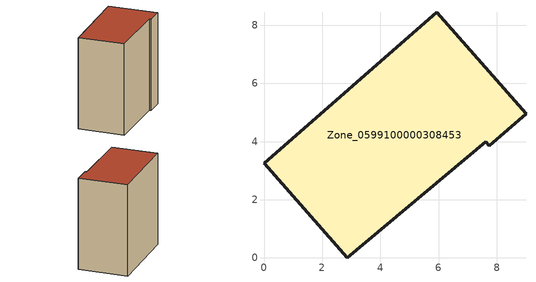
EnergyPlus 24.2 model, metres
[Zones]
Zone_0599100000308453
 floor ground (C_G): 7.61,3.99 2.86,0 0,3.26 5.94,8.45 9,4.95 7.74,3.86 z0
 wall outside (C_F): 5.94,8.45 0,3.26 2.86,0 7.61,3.99 7.74,3.86 9,4.95 5.94,8.45 z0:8.73
 roof outside (C_R): 7.74,3.86 9,4.95 5.94,8.45 0,3.26 2.86,0 7.61,3.99 z8.73
[BUILDING]
Pand.0599100000308453: North Axis=0; Terrain=City; Loads Convergence Tolerance Value=0.04; Temperature Convergence Tolerance Value=0.4; Solar Distribution=FullExterior; Maximum Number of Warmup Days=25; Minimum Number of Warmup Days=1
[Site:Location]
Rotterdam.The.Hague.AP_ZH_NLD Design_Conditions: Latitude=51.96; Longitude=4.45; Time Zone=1; Elevation=-4.5
[SITE:GROUNDTEMPERATURE:BUILDINGSURFACE]
18, 18, 18, 18, 18, 18, 18, 18, 18, 18, 18, 18
[MATERIAL] Thermal Absorptance=0.9; Solar Absorptance=0.7; Visible Absorptance=0.7
Name | Roughness | Thickness | Conductivity | Density | Specific Heat
G.TI.1946 | MediumSmooth | 0.15 | 1 | 540 | 1210
F.TI.1946 | Rough | 0.3 | 0.857143 | 1920 | 840
R.TI.1946 | MediumRough | 0.2 | 0.1 | 1500 | 1000
[CONSTRUCTION]
C_G: G.TI.1946
C_F: F.TI.1946
C_R: R.TI.1946
[ZONE]
Zone_0599100000308453: Type=1; Multiplier=1; Ceiling Height=Autocalculate; Volume=Autocalculate; Floor Area=autocalculate; Part of Total Floor Area=Yes
[ZONEINFILTRATION:DESIGNFLOWRATE]
Infil_Zone_0599100000308453: Zone or ZoneList or Space or SpaceList=Zone_0599100000308453; Schedule=AlwaysOn; Design Flow Rate Calculation Method=Flow/Area; Flow Rate per Floor Area=0.003; Constant Term Coefficient=1; Temperature Term Coefficient=0; Velocity Term Coefficient=0; Velocity Squared Term Coefficient=0
[HVACTEMPLATE:ZONE:IDEALLOADSAIRSYSTEM]
Zone_0599100000308453: Maximum Heating Supply Air Temperature=50; Minimum Cooling Supply Air Temperature=13; Maximum Heating Supply Air Humidity Ratio=0.0156; Minimum Cooling Supply Air Humidity Ratio=0.0077; Heating Limit=NoLimit; Cooling Limit=NoLimit; Dehumidification Control Type=ConstantSensibleHeatRatio; Cooling Sensible Heat Ratio=0.7; Dehumidification Setpoint=60; Humidification Control Type=None; Humidification Setpoint=30; Outdoor Air Method=None; Outdoor Air Flow Rate per Person=0.00944; Outdoor Air Flow Rate per Zone Floor Area=0; Outdoor Air Flow Rate per Zone=0; Demand Controlled Ventilation Type=None; Outdoor Air Economizer Type=NoEconomizer; Heat Recovery Type=None; Sensible Heat Recovery Effectiveness=0.7; Latent Heat Recovery Effectiveness=0.65
[ZONECONTROL:THERMOSTAT]
ThermostatControl_Zone_0599100000308453: Zone or ZoneList=Zone_0599100000308453; Control Type Schedule=DualSetpointControlType; Control 1=Thermostat_Zone_0599100000308453; Temperature Difference Between Cutout And Setpoint=0
[THERMOSTATSETPOINT:DUALSETPOINT]
Thermostat_Zone_0599100000308453: Heating Setpoint Temperature Schedule=HeatingSetpoint_Zone_0599100000308453; Cooling Setpoint Temperature Schedule=CoolingSetpoint_Zone_0599100000308453
[SCHEDULE:COMPACT]
HeatingSetpoint_Zone_0599100000308453: Through: 12/31, For: AllDays, Until: 24:00, 21
CoolingSetpoint_Zone_0599100000308453: Through: 12/31, For: AllDays, Until: 24:00, 24
DualSetpointControlType: Through: 12/31, For: AllDays, Until: 24:00, 4
AlwaysOn: Through: 12/31, For: AllDays, Until: 24:00, 1
